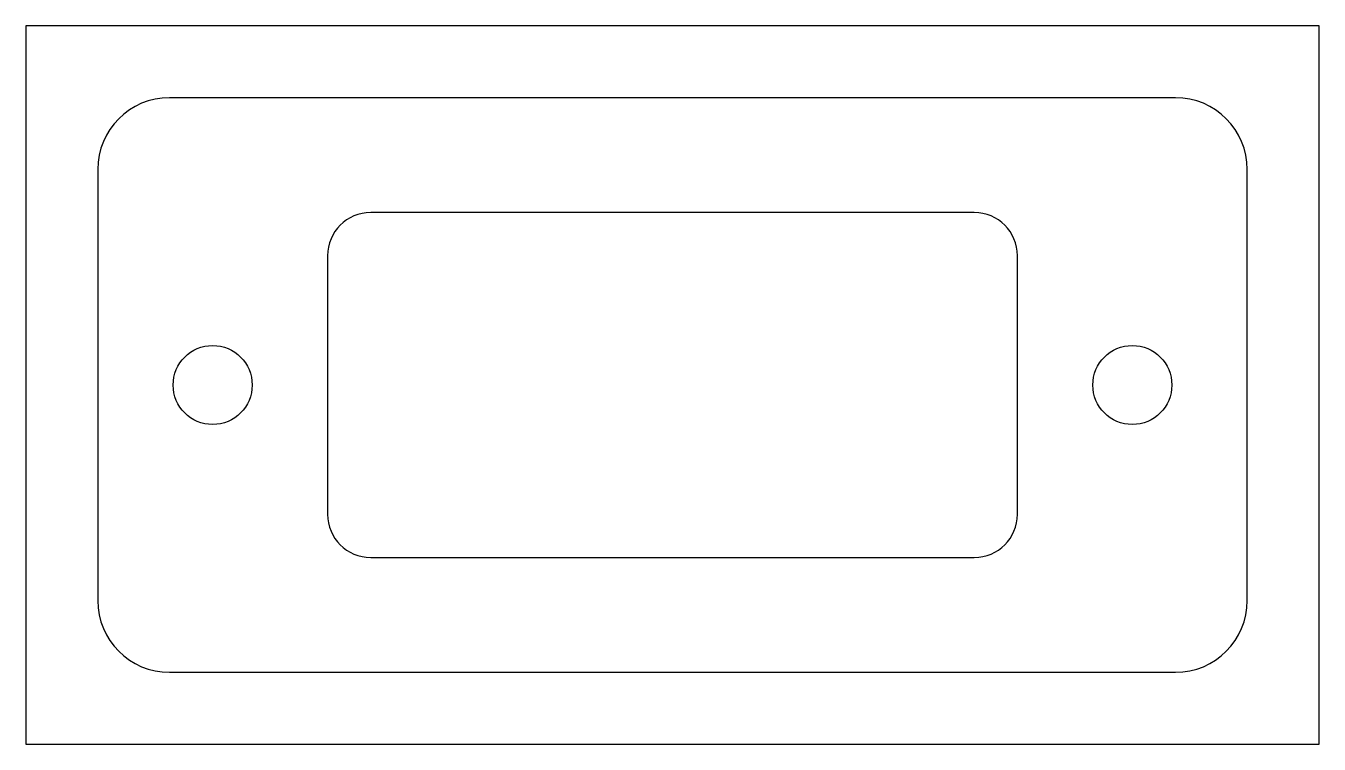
# Model space of a CAD drawing. Header units: millimetres. Extents: x -45 to 45, y -25 to 25.
import ezdxf

# ---------------------------------------------------------------- set-up
doc = ezdxf.new("R2010")
doc.units = ezdxf.units.MM
for name, color, linetype in [('A_OUTSIDE_PROFILE_THROUGH_Z-6', 2, 'CONTINUOUS'), ('B_LABEL_POCKET_Z-1', 3, 'CONTINUOUS'), ('BLANK', 1, 'CONTINUOUS'), ('C_SCREW_HOLES_Z-6', 4, 'CONTINUOUS')]:
    doc.layers.add(name, color=color, linetype=linetype)

msp = doc.modelspace()

# ---------------------------------------------------------------- linework, layer by layer
at = {"layer": 'A_OUTSIDE_PROFILE_THROUGH_Z-6'}
for p, q in [((35, 20), (-35, 20)), ((-40, 15), (-40, -15)), ((40, -15), (40, 15)), ((-35, -20), (35, -20))]:
    msp.add_line(p, q, dxfattribs=at)
for centre, start, end in [((-35, 15), 90, 180), ((35, 15), 0, 90), ((-35, -15), 180, 270), ((35, -15), 270, 0)]:
    msp.add_arc(centre, 5, start, end, dxfattribs=at)
at = {"layer": 'B_LABEL_POCKET_Z-1'}
for p, q in [((21, 12), (-21, 12)), ((-24, 9), (-24, -9)), ((24, -9), (24, 9)), ((-21, -12), (21, -12))]:
    msp.add_line(p, q, dxfattribs=at)
for centre, start, end in [((-21, 9), 90, 180), ((21, 9), 0, 90), ((-21, -9), 180, 270), ((21, -9), 270, 0)]:
    msp.add_arc(centre, 3, start, end, dxfattribs=at)
at = {"layer": 'BLANK'}
for p, q in [((45, 25), (-45, 25)), ((-45, 25), (-45, -25)), ((45, -25), (45, 25)), ((-45, -25), (45, -25))]:
    msp.add_line(p, q, dxfattribs=at)
at = {"layer": 'C_SCREW_HOLES_Z-6'}
for centre in [(-32, 0), (32, 0)]:
    msp.add_circle(centre, 2.75, dxfattribs=at)

doc.saveas('drawing.dxf')
